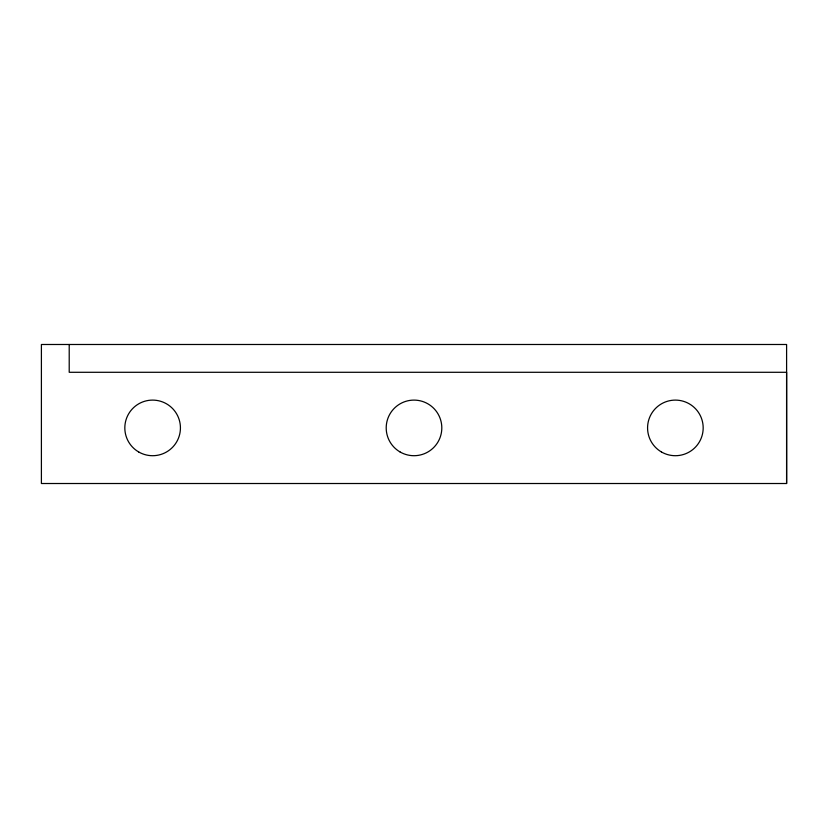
<?xml version="1.0" encoding="UTF-8"?>
<svg xmlns="http://www.w3.org/2000/svg" width="828" height="828" viewBox="0 0 828 828"><rect width="100%" height="100%" fill="white"/><g stroke="black" fill="none" stroke-linecap="round" stroke-linejoin="round"><path stroke-width="1.24" d="M69.21 344.489L69.21 372.289L786.6 372.289L786.6 483.511L41.4 483.511L41.4 344.489L786.6 344.489L786.6 483.511M661.468 451.984A27.81 27.81 0 0 0 703.179 427.9A27.81 27.81 0 0 0 661.468 403.826A27.81 27.81 0 0 0 661.468 451.984M400.1 451.984A27.81 27.81 0 0 0 441.81 427.9A27.81 27.81 0 0 0 400.1 403.826A27.81 27.81 0 0 0 400.1 451.984M138.721 451.984A27.81 27.81 0 0 0 180.432 427.9A27.81 27.81 0 0 0 138.721 403.826A27.81 27.81 0 0 0 138.721 451.984"/></g></svg>
